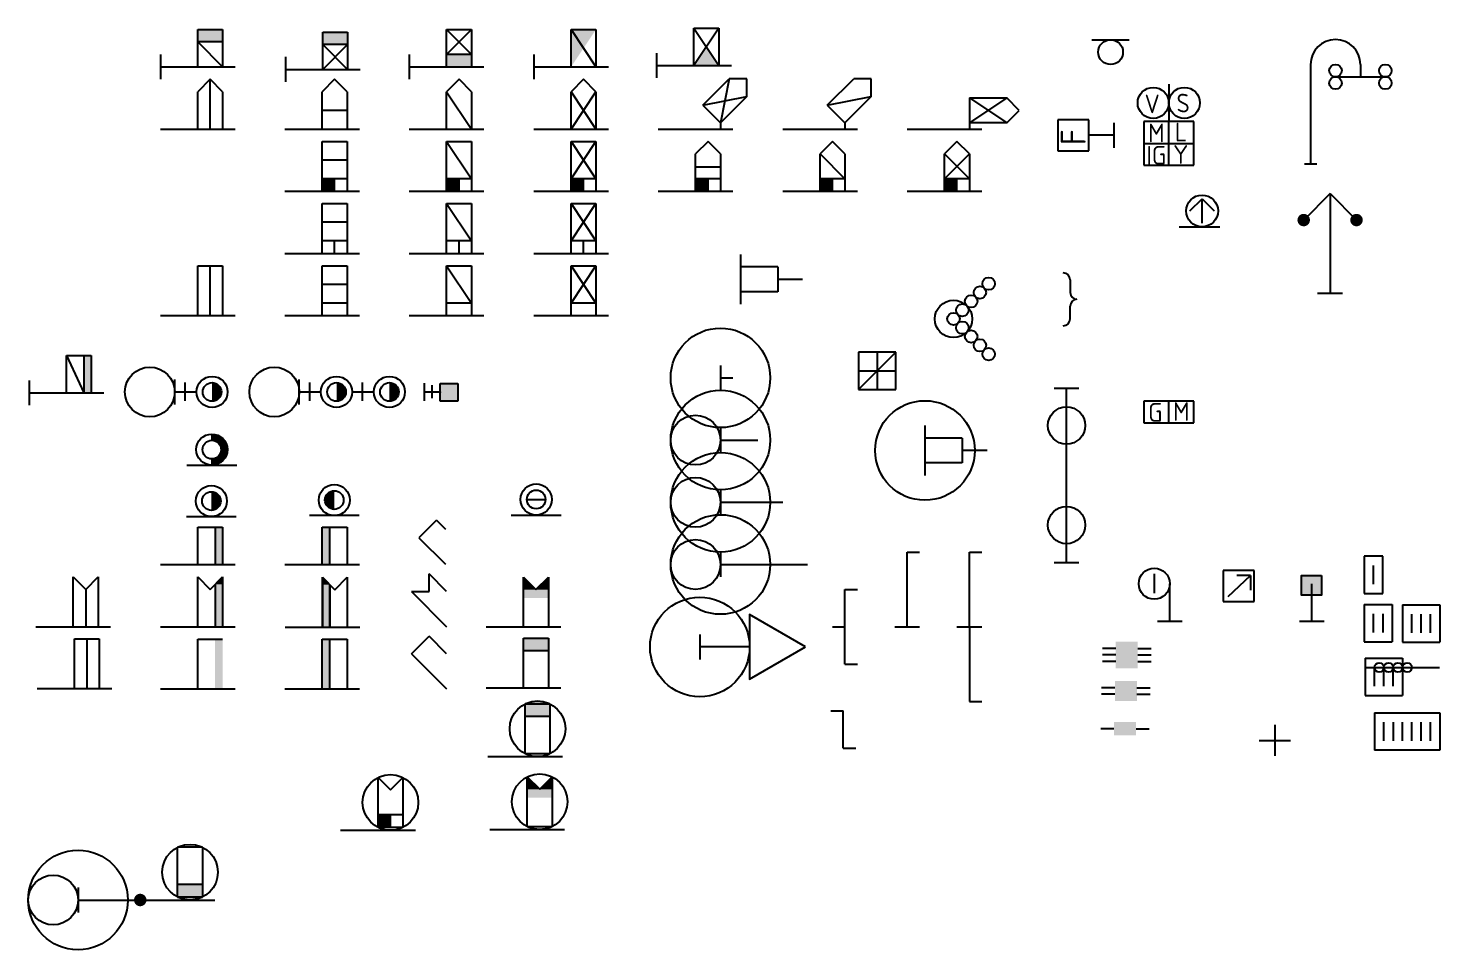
# Model space of a CAD drawing. Extents: x -202 to 266, y -387 to 284.
# Drawn here: x -90.9 to 22.5, y 122.7 to 196.7 of the extents above; entities that cross this region are included whole.
import ezdxf

# ---------------------------------------------------------------- set-up
doc = ezdxf.new("R2010")
doc.units = 0
doc.layers.get('0').update_dxf_attribs({"linetype": 'CONTINUOUS'})
doc.layers.add('CONST', color=1, linetype='CONTINUOUS')
doc.styles.get("Standard").update_dxf_attribs({"font": 'ISOCP'})

msp = doc.modelspace()

# ---------------------------------------------------------------- linework, layer by layer
for p, q in [((-77.25156, 193.63138), (-77.25156, 196.63138)), ((-77.25156, 196.63138), (-75.25156, 196.63138)), ((-75.25156, 196.63138), (-75.25156, 193.63138)), ((-67.20844, 193.42574), (-67.20844, 196.42574)), ((-67.20844, 196.42574), (-65.20844, 196.42574)), ((-65.20844, 196.42574), (-65.20844, 193.42574)), ((-57.25156, 193.63138), (-57.25156, 196.63138)), ((-57.25156, 196.63138), (-55.25156, 194.63138)), ((-55.25156, 196.63138), (-57.25156, 194.63138)), ((-57.25156, 196.63138), (-55.25156, 196.63138)), ((-55.25156, 196.63138), (-55.25156, 193.63138)), ((-47.25156, 193.63138), (-47.25156, 196.63138)), ((-47.25156, 196.63138), (-45.25156, 196.63138)), ((-45.25156, 196.63138), (-45.25156, 193.63138)), ((-37.37732, 196.73034), (-35.37732, 196.73034)), ((-35.37732, 196.73034), (-37.37732, 193.73034)), ((-37.37732, 196.73034), (-35.37732, 193.73034)), ((-37.37732, 193.73034), (-37.37732, 196.73034)), ((-35.37732, 196.73034), (-35.37732, 193.73034)), ((-77.25156, 195.63138), (-75.25156, 193.63138)), ((-75.25156, 195.63138), (-77.25156, 195.63138)), ((-67.20844, 193.42574), (-65.20844, 195.42574)), ((-67.20844, 195.42574), (-65.20844, 193.42574)), ((-65.20844, 195.42574), (-67.20844, 195.42574)), ((-5.40867, 195.80886), (-2.40867, 195.80886)), ((-80.25156, 194.63138), (-80.25156, 192.63138)), ((-70.20844, 194.42574), (-70.20844, 192.42574)), ((-60.25156, 194.63138), (-60.25156, 192.63138)), ((-55.25156, 194.63138), (-57.25156, 194.63138)), ((-50.25156, 194.63138), (-50.25156, 192.63138)), ((-40.37732, 194.73034), (-40.37732, 192.73034)), ((-80.25156, 193.63138), (-74.25156, 193.63138)), ((-70.20844, 193.42574), (-64.20844, 193.42574)), ((-60.25156, 193.63138), (-54.25156, 193.63138)), ((-57.25156, 193.63138), (-55.25156, 193.63138)), ((-50.25156, 193.63138), (-44.25156, 193.63138)), ((-40.37732, 193.73034), (-34.37732, 193.73034)), ((12.16456, 193.82361), (12.16456, 185.82361)), ((14.16456, 192.82361), (18.16456, 192.82361)), ((16.16456, 193.82361), (16.16456, 192.82361)), ((-76.25156, 192.63138), (-77.25156, 191.63138)), ((-75.25156, 191.63138), (-76.25156, 192.63138)), ((-76.25156, 188.63138), (-76.25156, 192.63138)), ((-66.25156, 192.63138), (-67.25156, 191.63138)), ((-65.25156, 191.63138), (-66.25156, 192.63138)), ((-56.25156, 192.63138), (-57.25156, 191.63138)), ((-55.25156, 191.63138), (-56.25156, 192.63138)), ((-46.25156, 192.63138), (-47.25156, 191.63138)), ((-45.25156, 191.63138), (-46.25156, 192.63138)), ((-36.66578, 190.54559), (-34.54445, 192.66691)), ((-34.54445, 192.66691), (-35.25156, 189.13138)), ((-33.13024, 192.66691), (-34.54445, 192.66691)), ((-33.13024, 191.2527), (-33.13024, 192.66691)), ((-26.66578, 190.54559), (-24.54445, 192.66691)), ((-23.13024, 192.66691), (-24.54445, 192.66691)), ((-23.13024, 191.2527), (-23.13024, 192.66691)), ((0.771, 192.22579), (0.771, 189.22579)), ((-77.25156, 188.63138), (-77.25156, 191.63138)), ((-75.25156, 191.63138), (-75.25156, 188.63138)), ((-67.25156, 188.63138), (-67.25156, 191.63138)), ((-65.25156, 191.63138), (-65.25156, 188.63138)), ((-57.25156, 188.63138), (-57.25156, 191.63138)), ((-57.25156, 191.63138), (-55.25156, 188.63138)), ((-55.25156, 191.63138), (-55.25156, 188.63138)), ((-47.25156, 191.63138), (-45.25156, 188.63138)), ((-47.25156, 188.63138), (-47.25156, 191.63138)), ((-47.25156, 188.63138), (-45.25156, 191.63138)), ((-45.25156, 191.63138), (-45.25156, 188.63138)), ((-36.66578, 190.54559), (-33.13024, 191.2527)), ((-36.66578, 190.54559), (-35.25156, 189.13138)), ((-33.13024, 191.2527), (-35.25156, 189.13138)), ((-26.66578, 190.54559), (-23.13024, 191.2527)), ((-26.66578, 190.54559), (-25.25156, 189.13138)), ((-23.13024, 191.2527), (-25.25156, 189.13138)), ((-15.25156, 191.13138), (-12.25156, 191.13138)), ((-15.25156, 191.13138), (-15.25156, 189.13138)), ((-15.25156, 191.13138), (-12.25156, 189.13138)), ((-12.25156, 191.13138), (-15.25156, 189.13138)), ((-11.25156, 190.13138), (-12.25156, 191.13138)), ((-65.25156, 190.13138), (-67.25156, 190.13138)), ((-12.25156, 189.13138), (-11.25156, 190.13138)), ((-80.25156, 188.63138), (-74.25156, 188.63138)), ((-70.25156, 188.63138), (-64.25156, 188.63138)), ((-60.25156, 188.63138), (-54.25156, 188.63138)), ((-50.25156, 188.63138), (-44.25156, 188.63138)), ((-40.25156, 188.63138), (-34.25156, 188.63138)), ((-35.25156, 189.13138), (-35.25156, 188.63138)), ((-30.25156, 188.63138), (-24.25156, 188.63138)), ((-25.25156, 189.13138), (-25.25156, 188.63138)), ((-20.25156, 188.63138), (-14.25156, 188.63138)), ((-15.25156, 189.13138), (-15.25156, 188.63138)), ((-12.25156, 189.13138), (-15.25156, 189.13138)), ((-5.65594, 189.379), (-8.15594, 189.379)), ((-8.15594, 189.379), (-8.15594, 186.879)), ((-5.65594, 186.879), (-5.65594, 189.379)), ((0.771, 189.22579), (-1.229, 189.22579)), ((-1.229, 189.22579), (-1.229, 187.47579)), ((2.771, 189.22579), (0.771, 189.22579)), ((0.771, 187.47579), (0.771, 189.22579)), ((2.771, 187.47579), (2.771, 189.22579)), ((-67.25156, 187.63138), (-65.25156, 187.63138)), ((-67.25156, 183.63138), (-67.25156, 187.63138)), ((-65.25156, 187.63138), (-65.25156, 183.63138)), ((-57.25156, 183.63138), (-57.25156, 187.63138)), ((-57.25156, 187.63138), (-55.25156, 187.63138)), ((-57.25156, 187.63138), (-55.25156, 184.63138)), ((-55.25156, 187.63138), (-55.25156, 183.63138)), ((-47.25156, 187.63138), (-45.25156, 187.63138)), ((-47.25156, 187.63138), (-45.25156, 184.63138)), ((-47.25156, 183.63138), (-47.25156, 187.63138)), ((-47.25156, 184.63138), (-45.25156, 187.63138)), ((-45.25156, 187.63138), (-45.25156, 183.63138)), ((-36.25156, 187.63138), (-37.25156, 186.63138)), ((-35.25156, 186.63138), (-36.25156, 187.63138)), ((-26.25156, 187.63138), (-27.25156, 186.63138)), ((-25.25156, 186.63138), (-26.25156, 187.63138)), ((-16.25156, 187.63138), (-17.25156, 186.63138)), ((-15.25156, 186.63138), (-16.25156, 187.63138)), ((-1.229, 187.47579), (-1.229, 185.72579)), ((-1.229, 187.47579), (0.771, 187.47579)), ((0.771, 187.47579), (2.771, 187.47579)), ((0.771, 185.72579), (0.771, 187.47579)), ((2.771, 185.72579), (2.771, 187.47579)), ((-65.25156, 186.13138), (-67.25156, 186.13351)), ((-37.25156, 183.63138), (-37.25156, 186.63138)), ((-35.25156, 186.63138), (-35.25156, 183.63138)), ((-27.25156, 183.63138), (-27.25156, 186.63138)), ((-25.25156, 186.63138), (-25.25156, 183.63138)), ((-17.25156, 183.63138), (-17.25156, 186.63138)), ((-15.25156, 186.63138), (-15.25156, 183.63138)), ((-8.15594, 186.879), (-5.65594, 186.879)), ((-1.229, 185.72579), (0.771, 185.72579)), ((0.771, 185.72579), (2.771, 185.72579)), ((11.66456, 185.82361), (12.66456, 185.82361)), ((-65.25156, 184.63138), (-67.25156, 184.63138)), ((-66.25156, 183.63138), (-66.25156, 184.63138)), ((-55.25156, 184.63138), (-57.25156, 184.63138)), ((-56.25156, 183.63138), (-56.25156, 184.63138)), ((-45.25156, 184.63138), (-47.25156, 184.63138)), ((-46.25156, 183.63138), (-46.25156, 184.63138)), ((-46.25156, 183.63138), (-46.25156, 184.63138)), ((-35.25156, 184.63138), (-37.25156, 184.63138)), ((-36.25156, 183.63138), (-36.25156, 184.63138)), ((-36.25156, 183.63138), (-36.25156, 184.63138)), ((-25.25156, 184.63138), (-27.25156, 184.63138)), ((-26.25156, 183.63138), (-26.25156, 184.63138)), ((-26.25156, 183.63138), (-26.25156, 184.63138)), ((-15.25156, 184.63138), (-17.25156, 184.63138)), ((-16.25156, 183.63138), (-16.25156, 184.63138)), ((-16.25156, 183.63138), (-16.25156, 184.63138)), ((-70.25156, 183.63138), (-64.25156, 183.63138)), ((-67.25156, 182.63138), (-65.25156, 182.63138)), ((-67.25156, 178.63138), (-67.25156, 182.63138)), ((-65.25156, 182.63138), (-65.25156, 178.63138)), ((-60.25156, 183.63138), (-54.25156, 183.63138)), ((-57.25156, 182.63138), (-55.25156, 182.63138)), ((-57.25156, 178.63138), (-57.25156, 182.63138)), ((-57.25156, 182.63138), (-55.25156, 179.63138)), ((-55.25156, 182.63138), (-55.25156, 178.63138)), ((-50.25156, 183.63138), (-44.25156, 183.63138)), ((-47.25156, 182.63138), (-45.25156, 182.63138)), ((-47.25156, 179.63138), (-45.25156, 182.63138)), ((-47.25156, 178.63138), (-47.25156, 182.63138)), ((-47.25156, 182.63138), (-45.25156, 179.63138)), ((-45.25156, 182.63138), (-45.25156, 178.63138)), ((-40.25156, 183.63138), (-34.25156, 183.63138)), ((-30.25156, 183.63138), (-24.25156, 183.63138)), ((-20.25156, 183.63138), (-14.25156, 183.63138)), ((2.46788, 182.04536), (3.44729, 183.02477)), ((3.44729, 183.02477), (4.4267, 182.04536)), ((3.44729, 181.06595), (3.44729, 183.02477)), ((13.73109, 183.43499), (11.60977, 181.31367)), ((13.73109, 183.43499), (13.73109, 175.43499)), ((13.73109, 183.43499), (15.85241, 181.31367)), ((-65.25156, 181.13138), (-67.25156, 181.13351)), ((1.60729, 180.76539), (4.86729, 180.76539)), ((-65.25156, 179.63138), (-67.25156, 179.63138)), ((-66.25156, 178.63138), (-66.25156, 179.63138)), ((-55.25156, 179.63138), (-57.25156, 179.63138)), ((-56.25156, 178.63138), (-56.25156, 179.63138)), ((-45.25156, 179.63138), (-47.25156, 179.63138)), ((-46.25156, 178.63138), (-46.25156, 179.63138)), ((-70.25156, 178.63138), (-64.25156, 178.63138)), ((-60.25156, 178.63138), (-54.25156, 178.63138)), ((-50.25156, 178.63138), (-44.25156, 178.63138)), ((-33.64697, 178.54629), (-33.64697, 174.54629)), ((-77.25156, 173.63138), (-77.25156, 177.63138)), ((-77.25156, 177.63138), (-75.25156, 177.63138)), ((-76.25156, 173.63138), (-76.25156, 177.63138)), ((-75.25156, 177.63138), (-75.25156, 173.63138)), ((-67.25156, 177.63138), (-65.25156, 177.63138)), ((-67.25156, 173.63138), (-67.25156, 177.63138)), ((-65.25156, 177.63138), (-65.25156, 173.63138)), ((-57.25156, 173.63138), (-57.25156, 177.63138)), ((-57.25156, 177.63138), (-55.25156, 177.63138)), ((-57.25156, 177.63138), (-55.25156, 174.63138)), ((-55.25156, 177.63138), (-55.25156, 173.63138)), ((-47.25156, 177.63138), (-45.25156, 174.63138)), ((-47.25156, 177.63138), (-45.25156, 177.63138)), ((-47.25156, 173.63138), (-47.25156, 177.63138)), ((-47.25156, 174.63138), (-45.25156, 177.63138)), ((-45.25156, 177.63138), (-45.25156, 173.63138)), ((-30.64697, 177.54629), (-33.64697, 177.54629)), ((-30.64697, 177.54629), (-30.64697, 175.54629)), ((-65.25156, 176.13138), (-67.25156, 176.13351)), ((-28.64697, 176.54629), (-30.64697, 176.54629)), ((-7.1565, 176.51095), (-7.1565, 175.4917)), ((-30.64697, 175.54629), (-33.64697, 175.54629)), ((12.73109, 175.43499), (14.73109, 175.43499)), ((-80.25156, 173.63138), (-74.25156, 173.63138)), ((-70.25156, 173.63138), (-64.25156, 173.63138)), ((-65.25156, 174.63138), (-67.25156, 174.63138)), ((-60.25156, 173.63138), (-54.25156, 173.63138)), ((-55.25156, 174.63138), (-57.25156, 174.63138)), ((-50.25156, 173.63138), (-44.25156, 173.63138)), ((-45.25156, 174.63138), (-47.25156, 174.63138)), ((-7.1565, 173.37481), (-7.1565, 174.39406)), ((-87.80452, 170.42781), (-85.80452, 170.42781)), ((-87.80452, 167.42781), (-87.80452, 170.42781)), ((-86.40452, 170.42781), (-86.40452, 167.42781)), ((-85.80452, 170.42781), (-85.80452, 167.42781)), ((-21.16716, 170.70975), (-24.16716, 167.70975)), ((-21.16716, 170.70975), (-24.16716, 170.70975)), ((-24.16716, 170.70975), (-24.16716, 167.70975)), ((-22.66716, 170.70975), (-22.66716, 167.70975)), ((-21.16716, 167.70975), (-21.16716, 170.70975)), ((-35.25156, 169.63138), (-35.25156, 167.63138)), ((-24.16716, 169.20975), (-21.16716, 169.20975)), ((-90.80452, 168.42781), (-90.80452, 166.42781)), ((-79.09907, 166.49738), (-79.09907, 168.49738)), ((-78.2487, 166.79108), (-78.2487, 168.24752)), ((-69.09907, 166.49738), (-69.09907, 168.49738)), ((-68.2487, 166.79108), (-68.2487, 168.24752)), ((-63.9987, 166.79108), (-63.9987, 168.24752)), ((-59.0275, 166.78898), (-59.0275, 168.20898)), ((-58.42374, 166.99751), (-58.42374, 168.03158)), ((-57.785, 166.75754), (-57.785, 168.17754)), ((-57.785, 168.17754), (-56.365, 168.17754)), ((-56.365, 168.17754), (-56.365, 166.75754)), ((-35.25156, 168.63138), (-34.25156, 168.63138)), ((-90.80452, 167.42781), (-84.80452, 167.42781)), ((-79.09907, 167.49738), (-77.34907, 167.49738)), ((-69.09907, 167.49738), (-67.34907, 167.49738)), ((-64.84907, 167.49738), (-63.09907, 167.49738)), ((-59.0275, 167.49898), (-57.785, 167.49898)), ((-57.785, 167.49898), (-57.785, 167.46754)), ((-56.365, 166.75754), (-57.785, 166.75754)), ((-24.16716, 167.70975), (-21.16716, 167.70975)), ((-8.44477, 167.80306), (-6.44477, 167.80306)), ((-7.44477, 153.80306), (-7.44477, 167.80306)), ((-1.229, 166.76929), (-1.229, 165.01929)), ((0.771, 166.76929), (-1.229, 166.76929)), ((0.771, 165.01929), (0.771, 166.76929)), ((2.771, 166.76929), (0.771, 166.76929)), ((2.771, 165.01929), (2.771, 166.76929)), ((-35.25156, 164.63138), (-35.25156, 162.63138)), ((-18.82324, 164.79632), (-18.82324, 160.79632)), ((-1.229, 165.01929), (0.771, 165.01929)), ((0.771, 165.01929), (2.771, 165.01929)), ((-76.11599, 164.11503), (-76.11599, 163.61503)), ((-35.25156, 163.63138), (-32.25156, 163.63138)), ((-15.82324, 163.79632), (-18.82324, 163.79632)), ((-15.82324, 163.79632), (-15.82324, 161.79632)), ((-13.82324, 162.79632), (-15.82324, 162.79632)), ((-78.11599, 161.61503), (-74.11599, 161.61503)), ((-76.11599, 162.11503), (-76.11599, 161.61503)), ((-15.82324, 161.79632), (-18.82324, 161.79632)), ((-50.8087, 158.85918), (-49.3087, 158.85918)), ((-35.25156, 159.63138), (-35.25156, 157.63138)), ((-35.25156, 158.63138), (-30.25156, 158.63138)), ((-78.1528, 157.48353), (-74.1528, 157.48353)), ((-77.25156, 153.63138), (-77.25156, 156.63138)), ((-77.25156, 156.63138), (-75.25156, 156.63138)), ((-75.85156, 156.63138), (-75.85156, 153.63138)), ((-75.25156, 156.63138), (-75.25156, 153.63138)), ((-64.27587, 157.56206), (-68.27587, 157.56206)), ((-67.25156, 156.63138), (-65.25156, 156.63138)), ((-67.25156, 153.63138), (-67.25156, 156.63138)), ((-66.65156, 156.63138), (-66.65156, 153.63138)), ((-65.25156, 156.63138), (-65.25156, 153.63138)), ((-58.06245, 157.19111), (-59.47666, 155.7769)), ((-58.06245, 157.19111), (-57.35534, 156.484)), ((-52.0587, 157.60918), (-48.0587, 157.60918)), ((-59.47666, 155.7769), (-57.35534, 153.65558)), ((-35.25156, 154.63138), (-35.25156, 152.63138)), ((-20.25156, 154.63138), (-19.25156, 154.63138)), ((-20.25156, 148.63138), (-20.25156, 154.63138)), ((-15.25156, 154.63138), (-14.25156, 154.63138)), ((-15.25156, 148.63138), (-15.25156, 154.63138)), ((17.95775, 154.30153), (16.45775, 154.30153)), ((16.45775, 154.30153), (16.45775, 151.30153)), ((17.95775, 151.30153), (17.95775, 154.30153)), ((-80.25156, 153.63138), (-74.25156, 153.63138)), ((-70.25156, 153.63138), (-64.25156, 153.63138)), ((-35.25156, 153.63138), (-28.25156, 153.63138)), ((-8.44477, 153.80306), (-6.44477, 153.80306)), ((17.20775, 152.05153), (17.20775, 153.55153)), ((-87.25156, 148.63138), (-87.25156, 152.63138)), ((-87.25156, 152.63138), (-86.25156, 151.63138)), ((-86.25156, 151.63138), (-85.25156, 152.63138)), ((-85.25156, 152.63138), (-85.25156, 148.63138)), ((-77.25156, 148.63138), (-77.25156, 152.63138)), ((-77.25156, 152.63138), (-76.25156, 151.63138)), ((-76.25156, 151.63138), (-75.25156, 152.63138)), ((-75.85156, 152.03138), (-75.85156, 148.63138)), ((-75.25156, 152.63138), (-75.25156, 148.63138)), ((-67.23275, 148.60525), (-67.23275, 152.60525)), ((-67.23275, 152.60525), (-66.23275, 151.60525)), ((-67.23275, 152.60525), (-67.23275, 148.60525)), ((-66.63275, 148.60525), (-66.63275, 152.00525)), ((-66.63275, 152.00525), (-66.63275, 148.60525)), ((-66.23275, 151.60525), (-65.23275, 152.60525)), ((-65.23275, 152.60525), (-65.23275, 148.60525)), ((-58.66578, 151.45981), (-58.66578, 152.87402)), ((-57.25156, 151.45981), (-58.66202, 152.87026)), ((-51.07836, 152.61431), (-50.07836, 151.61431)), ((-51.07836, 148.61431), (-51.07836, 152.61431)), ((-50.07836, 151.61431), (-49.07836, 152.61431)), ((-49.07836, 152.61431), (-49.07836, 148.61431)), ((-86.25156, 151.63138), (-86.25156, 148.63138)), ((-60.07999, 151.45981), (-57.25156, 148.63138)), ((-60.07999, 151.45981), (-58.66578, 151.45981)), ((-25.25156, 145.63138), (-25.25156, 151.63138)), ((-25.25156, 151.63138), (-24.25156, 151.63138)), ((16.45775, 151.30153), (17.95775, 151.30153)), ((16.45776, 150.42624), (16.45776, 147.42624)), ((19.54261, 150.38152), (19.54261, 147.38152)), ((19.54261, 150.38152), (22.54261, 150.38152)), ((22.54261, 150.38152), (22.54261, 147.38152)), ((-90.25156, 148.63138), (-84.25156, 148.63138)), ((-80.25156, 148.63138), (-74.25156, 148.63138)), ((-70.23275, 148.60525), (-64.23275, 148.60525)), ((-54.07836, 148.61431), (-48.07836, 148.61431)), ((-26.25156, 148.63138), (-25.25156, 148.63138)), ((-21.25156, 148.63138), (-20.25156, 148.63138)), ((-20.25156, 148.63138), (-19.25156, 148.63138)), ((-16.25156, 148.63138), (-15.25156, 148.63138)), ((-15.25156, 148.63138), (-15.25156, 142.63138)), ((-15.25156, 148.63138), (-14.25156, 148.63138)), ((-0.1457, 149.09135), (1.8543, 149.09135)), ((11.2622, 149.09135), (13.2622, 149.09135)), ((17.20776, 148.17624), (17.20776, 149.67624)), ((20.29261, 148.13152), (20.29261, 149.63152)), ((21.04261, 148.13152), (21.04261, 149.63152)), ((21.79261, 148.13152), (21.79261, 149.63152)), ((-87.16259, 143.65944), (-87.16259, 147.65944)), ((-87.16259, 147.65944), (-85.16259, 147.65944)), ((-86.16259, 147.65944), (-86.16259, 143.65944)), ((-85.16259, 147.65944), (-85.16259, 143.65944)), ((-77.25156, 143.63138), (-77.25156, 147.63138)), ((-77.25156, 147.63138), (-75.25156, 147.63138)), ((-67.25156, 143.63138), (-67.25156, 147.63138)), ((-67.25156, 147.63138), (-65.25156, 147.63138)), ((-66.65156, 147.63138), (-66.65156, 143.63138)), ((-65.25156, 147.63138), (-65.25156, 143.63138)), ((-60.07999, 146.45981), (-58.66202, 147.87026)), ((-57.25156, 146.45981), (-58.66202, 147.87026)), ((-51.07359, 143.70806), (-51.07359, 147.70806)), ((-51.07359, 147.70806), (-49.07359, 147.70806)), ((-49.07359, 147.70806), (-49.07359, 143.70806)), ((-60.07999, 146.45981), (-57.25156, 143.63138)), ((-51.07359, 146.70806), (-49.07359, 146.70806)), ((-3.49373, 146.89353), (-4.55873, 146.89353)), ((-3.49373, 146.36103), (-4.55873, 146.36103)), ((-1.71873, 146.89353), (-0.65373, 146.89353)), ((-1.71873, 146.36103), (-0.65373, 146.36103)), ((19.54261, 147.38152), (22.54261, 147.38152)), ((-25.25156, 145.63138), (-24.25156, 145.63138)), ((-3.49373, 145.82853), (-4.55873, 145.82853)), ((-1.71873, 145.82853), (-0.65373, 145.82853)), ((16.55782, 146.11149), (16.55782, 143.11149)), ((16.55782, 146.11149), (19.55782, 146.11149)), ((17.30782, 143.86149), (17.30782, 145.36149)), ((18.05782, 143.86149), (18.05782, 145.36149)), ((18.80782, 143.86149), (18.80782, 145.36149)), ((19.55782, 146.11149), (19.55782, 143.11149)), ((-90.16259, 143.65944), (-84.16259, 143.65944)), ((-80.25156, 143.63138), (-74.25156, 143.63138)), ((-70.25156, 143.63138), (-64.25156, 143.63138)), ((-54.07359, 143.70806), (-48.07359, 143.70806)), ((-3.56297, 143.73203), (-4.62797, 143.73203)), ((-3.56297, 143.19953), (-4.62797, 143.19953)), ((-1.78797, 143.73203), (-0.72297, 143.73203)), ((-1.78797, 143.19953), (-0.72297, 143.19953)), ((16.55782, 143.11149), (19.55782, 143.11149)), ((-48.94815, 142.43303), (-50.94815, 142.43303)), ((-50.94815, 142.43303), (-48.94815, 142.43303)), ((-50.94815, 138.43303), (-50.94815, 142.43303)), ((-48.94815, 142.43303), (-48.94815, 138.43303)), ((-26.38422, 141.87876), (-25.38422, 141.87876)), ((-25.38422, 138.87876), (-25.38422, 141.87876)), ((-15.25156, 142.63138), (-14.25156, 142.63138)), ((-50.94815, 141.43303), (-48.94815, 141.43303)), ((9.2952, 140.75123), (9.2952, 138.25123)), ((17.29261, 141.70897), (17.29261, 138.70897)), ((17.29261, 141.70897), (22.54261, 141.70897)), ((18.04261, 139.45897), (18.04261, 140.95897)), ((19.54261, 139.45897), (19.54261, 140.95897)), ((20.29261, 139.45897), (20.29261, 140.95897)), ((21.04261, 139.45897), (21.04261, 140.95897)), ((21.79261, 139.45897), (21.79261, 140.95897)), ((22.54261, 141.70897), (22.54261, 138.70897)), ((-3.63378, 140.4347), (-4.69878, 140.4347)), ((-1.85878, 140.4347), (-0.79378, 140.4347)), ((8.0452, 139.50123), (10.5452, 139.50123)), ((-50.94815, 138.43303), (-48.94815, 138.43303)), ((-25.38422, 138.87876), (-24.38422, 138.87876)), ((22.54261, 138.70897), (17.29261, 138.70897)), ((-53.94815, 138.19696), (-47.94815, 138.19696)), ((-62.76629, 136.51121), (-61.76629, 135.51121)), ((-62.76629, 132.51121), (-62.76629, 136.51121)), ((-61.76629, 135.51121), (-60.76629, 136.51121)), ((-60.76629, 136.51121), (-60.76629, 132.51121)), ((-50.77557, 136.56994), (-49.77557, 135.56994)), ((-50.77557, 132.56994), (-50.77557, 136.56994)), ((-49.77557, 135.56994), (-48.77557, 136.56994)), ((-48.77557, 136.56994), (-48.77557, 132.56994)), ((-60.76629, 133.51121), (-62.76629, 133.51121)), ((-61.76629, 132.51121), (-61.76629, 133.51121)), ((-61.76629, 132.51121), (-61.76629, 133.51121)), ((-65.76629, 132.27514), (-59.76629, 132.27514)), ((-62.76629, 132.51121), (-60.76629, 132.51121)), ((-53.77557, 132.33387), (-47.77557, 132.33387)), ((-50.77557, 132.56994), (-48.77557, 132.56994)), ((-78.86915, 126.90589), (-78.86915, 130.90589)), ((-76.86915, 130.90589), (-78.86915, 130.90589)), ((-76.86915, 130.90589), (-76.86915, 126.90589)), ((-86.86915, 127.66982), (-86.86915, 125.66982)), ((-76.86915, 127.90589), (-78.86915, 127.90589)), ((-86.86915, 126.66982), (-81.86915, 126.66982)), ((-81.86915, 126.66982), (-75.86915, 126.66982)), ((-76.86915, 126.90589), (-78.86915, 126.90589)), ((-78.86915, 126.90589), (-76.86915, 126.90589))]:
    msp.add_line(p, q)
at = {"linetype": 'CONTINUOUS'}
for p, q in [((-47.25156, 196.63138), (-45.25156, 193.63138)), ((-3.65594, 189.129), (-3.65594, 187.129)), ((-3.65594, 188.129), (-5.65594, 188.129)), ((-27.25156, 186.63138), (-25.25156, 184.63138)), ((-17.25156, 186.63138), (-15.25156, 184.63138)), ((-17.25156, 184.63138), (-15.25156, 186.63138)), ((-37.25156, 185.59714), (-35.25156, 185.59714)), ((-87.80452, 170.42781), (-86.40452, 167.42781)), ((7.63587, 153.15723), (5.13587, 153.15723)), ((5.13587, 153.15723), (5.13587, 150.65723)), ((7.63587, 150.65723), (7.63587, 153.15723)), ((-0.39781, 152.88867), (-0.39781, 151.31759)), ((0.8543, 149.09135), (0.8543, 152.09135)), ((5.53615, 151.05978), (7.3374, 152.75771)), ((7.3374, 152.75771), (6.23663, 152.75771)), ((7.3374, 152.75771), (7.3374, 151.55917)), ((12.2622, 149.09135), (12.2622, 152.09135)), ((5.13587, 150.65723), (7.63587, 150.65723)), ((16.45776, 150.42624), (18.70776, 150.42624)), ((18.70776, 150.42624), (18.70776, 147.42624)), ((17.95776, 149.67624), (17.95776, 148.17624)), ((-36.90855, 148.00703), (-36.90855, 146.00703)), ((-32.90855, 147.00703), (-36.90855, 147.00703)), ((16.45776, 147.42624), (18.70776, 147.42624)), ((16.55782, 145.36149), (22.52293, 145.36149)), ((18.79261, 140.95897), (18.79261, 139.45897))]:
    msp.add_line(p, q, dxfattribs=at)
at = {"const_width": 0.5}
for points in [[(11.35977, 181.31367, 1), (11.85977, 181.31367, 1)], [(15.60241, 181.31367, 1), (16.10241, 181.31367, 1)], [(-82.11915, 126.66982, 1), (-81.61915, 126.66982, 1)]]:
    msp.add_lwpolyline(points, format="xyb", close=True, dxfattribs=at)
for points, const_width in [([(-76.09907, 167.12238, 0.414213562), (-75.72407, 167.49738, 0.414213562), (-76.09907, 167.87238, 1)], 0.75), ([(-66.09907, 167.12238, 0.414213562), (-65.72407, 167.49738, 0.414213562), (-66.09907, 167.87238, 1)], 0.75), ([(-61.84907, 167.12238, 0.414213562), (-61.47407, 167.49738, 0.414213562), (-61.84907, 167.87238, 1)], 0.75), ([(-76.11599, 161.86503, 0.414213562), (-75.11599, 162.86503, 0.414213562), (-76.11599, 163.86503, 1)], 0.5), ([(-76.1528, 158.35853, 0.414213562), (-75.7778, 158.73353, 0.414213562), (-76.1528, 159.10853, 1)], 0.75), ([(-66.27587, 158.43706, -0.414213562), (-66.65087, 158.81206, -0.414213562), (-66.27587, 159.18706, -1)], 0.75)]:
    msp.add_lwpolyline(points, format="xyb", dxfattribs=dict(const_width=const_width))
at = {"linetype": 'CONTINUOUS'}
for points in [[(13.04079, 152.75966), (13.04079, 151.15966), (11.44079, 151.15966), (11.44079, 152.75966)], [(-28.40855, 147.00703), (-32.90855, 149.60511), (-32.90855, 144.40895)]]:
    msp.add_lwpolyline(points, close=True, dxfattribs=at)
for centre, radius in [((-3.90867, 194.80886), 1), ((14.16456, 193.32361), 0.5), ((14.16456, 192.32361), 0.5), ((18.16456, 193.32361), 0.5), ((18.16456, 192.32361), 0.5), ((-0.479, 190.72579), 1.25), ((2.021, 190.72579), 1.25), ((3.44729, 182.04536), 1.27997), ((-14.4052, 175.49001), 0.5), ((-13.69809, 176.19712), 0.5), ((-16.52652, 173.36869), 1.5), ((-15.11231, 174.78291), 0.5), ((-16.52652, 173.36869), 0.5), ((-15.81941, 174.0758), 0.5), ((-15.81941, 172.66159), 0.5), ((-15.11231, 171.95448), 0.5), ((-14.4052, 171.24737), 0.5), ((-13.69809, 170.54027), 0.5), ((-81.09907, 167.49738), 2), ((-71.09907, 167.49738), 2), ((-76.09907, 167.49738), 1.25), ((-76.09907, 167.49738), 0.75), ((-66.09907, 167.49738), 1.25), ((-66.09907, 167.49738), 0.75), ((-61.84907, 167.49738), 1.25), ((-61.84907, 167.49738), 0.75), ((-37.25156, 163.63138), 2), ((-76.11599, 162.86503), 1.25), ((-76.11599, 162.86503), 0.75), ((-76.1528, 158.73353), 1.25), ((-66.27587, 158.81206), 1.25), ((-50.0587, 158.85918), 1.25), ((-37.25156, 158.63138), 2), ((-76.1528, 158.73353), 0.75), ((-66.27587, 158.81206), 0.75), ((-50.0587, 158.85918), 0.75), ((-37.25156, 153.63138), 2), ((-49.94815, 140.43303), 2.23607), ((-61.76629, 134.51121), 2.23607), ((-49.77557, 134.56994), 2.23607), ((-77.86915, 128.90589), 2.23607), ((-88.86915, 126.66982), 2)]:
    msp.add_circle(centre, radius)
for centre, radius in [((-0.3957, 152.09135), 1.25), ((17.68282, 145.36149), 0.375), ((18.43282, 145.36149), 0.375), ((19.18282, 145.36149), 0.375), ((19.93282, 145.36149), 0.375)]:
    msp.add_circle(centre, radius, dxfattribs=at)
for centre, radius, start, end in [((14.16456, 193.82361), 2, 0, 180), ((-7.70533, 176.51095), 0.54882, 0, 90), ((-6.60768, 175.4917), 0.54882, 180, 270), ((-6.60768, 174.39406), 0.54882, 90, 180), ((-7.70533, 173.37481), 0.54882, 270, 0)]:
    msp.add_arc(centre, radius, start, end)
for points in [[(-77.25156, 196.63138), (-75.25156, 196.63138), (-77.25156, 195.63138), (-75.25156, 195.63138)], [(-67.20844, 196.42574), (-65.20844, 196.42574), (-67.20844, 195.42574), (-65.20844, 195.42574)], [(-37.37732, 193.73034), (-36.37732, 195.23034), (-35.37732, 193.73034)], [(-57.25156, 194.63138), (-55.25156, 194.63138), (-57.25156, 193.63138), (-55.25156, 193.63138)], [(-86.40452, 170.42781), (-85.80452, 170.42781), (-86.40452, 167.42781), (-85.80452, 167.42781)], [(-57.785, 168.17754), (-56.365, 168.17754), (-57.785, 166.75754), (-56.365, 166.75754)], [(-75.85156, 156.63138), (-75.25156, 156.63138), (-75.85156, 153.63138), (-75.25156, 153.63138)], [(-67.25156, 156.63138), (-66.65156, 156.63138), (-67.25156, 153.63138), (-66.65156, 153.63138)], [(-75.85156, 152.03138), (-75.25156, 152.63138), (-75.25156, 152.03138)], [(-75.85156, 152.03138), (-75.25156, 152.03138), (-75.85156, 148.63138), (-75.25156, 148.63138)], [(-66.63275, 152.00525), (-67.23275, 152.60525), (-67.23275, 152.00525)], [(-66.63275, 152.00525), (-67.23275, 152.00525), (-66.63275, 148.60525), (-67.23275, 148.60525)], [(-51.07836, 152.61431), (-50.07836, 151.61431), (-51.07836, 151.61431)], [(-50.07836, 151.61431), (-49.07836, 152.61431), (-49.07836, 151.61431)], [(-51.07836, 151.61431), (-49.07836, 151.61431), (-51.07836, 150.92875), (-49.07836, 150.92875)], [(-75.85156, 147.63138), (-75.25156, 147.63138), (-75.85156, 143.63138), (-75.25156, 143.63138)], [(-67.25156, 147.63138), (-66.65156, 147.63138), (-67.25156, 143.63138), (-66.65156, 143.63138)], [(-3.49373, 147.42603), (-1.71873, 147.42603), (-3.49373, 146.36103), (-1.71873, 146.36103)], [(-3.49373, 146.36103), (-1.71873, 146.36103), (-3.49373, 145.29603), (-1.71873, 145.29603)], [(-3.56297, 144.26453), (-1.78797, 144.26453), (-3.56297, 143.19953), (-1.78797, 143.19953)], [(-3.56297, 143.73203), (-1.78797, 143.73203), (-3.56297, 142.66703), (-1.78797, 142.66703)], [(-3.63378, 140.9672), (-1.85878, 140.9672), (-3.63378, 139.9022), (-1.85878, 139.9022)], [(-50.77557, 136.56994), (-49.77557, 135.56994), (-50.77557, 135.56994)], [(-49.77557, 135.56994), (-48.77557, 136.56994), (-48.77557, 135.56994)], [(-50.77557, 135.56994), (-48.77557, 135.56994), (-50.77557, 134.88439), (-48.77557, 134.88439)]]:
    msp.add_solid(points)
for points in [[(-47.25156, 196.63138), (-45.25156, 196.63138), (-47.25156, 193.63138)], [(-67.25156, 184.63138), (-66.25156, 184.63138), (-67.25156, 183.63138), (-66.25156, 183.63138)], [(-57.25156, 184.63138), (-56.25156, 184.63138), (-57.25156, 183.63138), (-56.25156, 183.63138)], [(-47.25156, 184.63138), (-46.25156, 184.63138), (-47.25156, 183.63138), (-46.25156, 183.63138)], [(-37.25156, 184.63138), (-36.25156, 184.63138), (-37.25156, 183.63138), (-36.25156, 183.63138)], [(-27.25156, 184.63138), (-26.25156, 184.63138), (-27.25156, 183.63138), (-26.25156, 183.63138)], [(-17.25156, 184.63138), (-16.25156, 184.63138), (-17.25156, 183.63138), (-16.25156, 183.63138)], [(13.04079, 152.75966), (11.44079, 152.75966), (13.04079, 151.15966), (11.44079, 151.15966)], [(-51.07359, 147.70806), (-49.07359, 147.70806), (-51.07359, 146.70806), (-49.07359, 146.70806)], [(-50.94815, 142.43303), (-48.94815, 142.43303), (-50.94815, 141.43303), (-48.94815, 141.43303)], [(-62.76629, 133.51121), (-61.76629, 133.51121), (-62.76629, 132.51121), (-61.76629, 132.51121)], [(-76.86915, 126.90589), (-78.86915, 126.90589), (-76.86915, 127.90589), (-78.86915, 127.90589)]]:
    msp.add_solid(points, dxfattribs=at)
at = {"layer": 'CONST'}
for centre, radius in [((-35.25156, 168.63138), 4), ((-35.25156, 163.63138), 4), ((-18.82324, 162.79632), 4), ((-7.44477, 164.80306), 1.5), ((-35.25156, 158.63138), 4), ((-7.44477, 156.80306), 1.5), ((-35.25156, 153.63138), 4), ((-36.90855, 147.00703), 4), ((-86.86915, 126.66982), 4)]:
    msp.add_circle(centre, radius, dxfattribs=at)

# ---------------------------------------------------------------- texts
for s, p in [('V', (-1.17137, 189.89558)), ('S', (1.3904, 189.96477)), ('M', (-0.88282, 187.56537)), ('L', (1.26353, 187.63456)), ('IG', (-1.02129, 185.76658)), ('Y', (1.12506, 185.83577)), ('G', (-0.88282, 165.10887)), ('M', (1.11631, 165.17805))]:
    msp.add_text(s, height=1.5).set_placement(p)
msp.add_text('F', height=2, rotation=90).set_placement((-5.90951, 187.32742))

doc.saveas('drawing.dxf')
